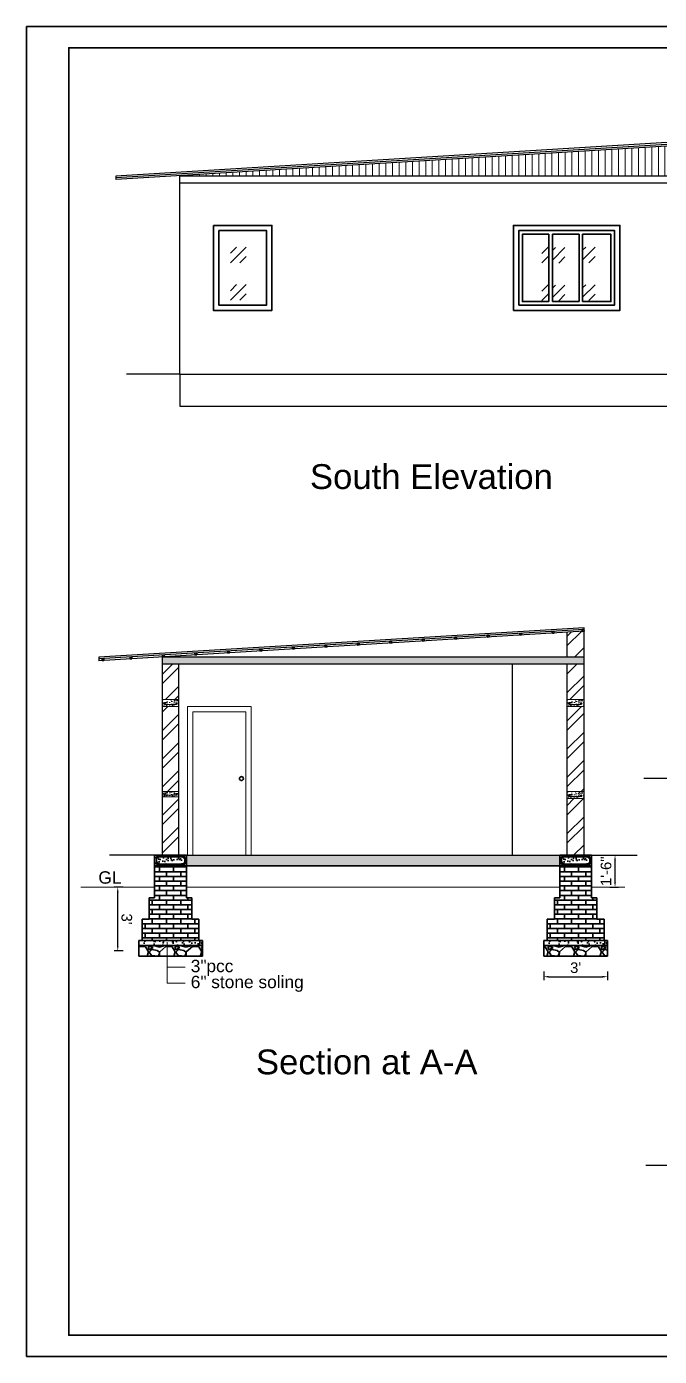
# Model space of a CAD drawing. Header units: inches. Extents: x 376358 to 406049, y -63575 to -53607.
# Drawn here: x 379451 to 379808, y -54358 to -53607 of the extents above; entities that cross this region are included whole.
import ezdxf

# ---------------------------------------------------------------- set-up
doc = ezdxf.new("R2010")
doc.units = ezdxf.units.IN
doc.header["$LTSCALE"] = 2
doc.header["$MEASUREMENT"] = 0
doc.header["$PDMODE"] = 34
doc.layers.get('0').update_dxf_attribs({"linetype": 'CONTINUOUS'})
doc.layers.get('DEFPOINTS').update_dxf_attribs({"color": 141, "linetype": 'CONTINUOUS'})
for name, color, linetype, lineweight in [('door', 20, 'CONTINUOUS', 35), ('steps', 253, 'CONTINUOUS', 20), ('WALL - A', 1, 'CONTINUOUS', 40)]:
    doc.layers.add(name, color=color, linetype=linetype, lineweight=lineweight)
doc.layers.add('Normal Wall', color=7, linetype='CONTINUOUS', lineweight=35, true_color=0xffaf89)
doc.styles.add('Lettring Text', font='arial.ttf')
doc.styles.get("Standard").update_dxf_attribs({"font": 'ARIALN.TTF'})
doc.dimstyles.new('Copy of Standard', dxfattribs={"dimtxt": 6, "dimasz": 2.875, "dimexe": 2, "dimexo": 4, "dimgap": 2, "dimtad": 1, "dimdec": 0, "dimrnd": 1, "dimzin": 0, "dimdsep": 46, "dimlunit": 4, "dimtxsty": 'Lettring Text', "dimcen": 0.1, "dimclrd": 7, "dimclre": 7, "dimclrt": 7, "dimazin": 0, "dimtfac": 0.645, "dimtdec": 0, "dimtmove": 1, "dimatfit": 0, "dimfxl": 3, "dimfxlon": 1, "dimtfillclr": 256, "dimtolj": 1, "dimtzin": 0, "dimlwd": -1, "dimlwe": -1, "dimarcsym": 2})
pattern_1 = [(45, (17228.868, -23087.784), (21.21320344, 0), [12.5, -17.5]), (45, (17234.171, -23087.784), (21.21320344, 0), [5, -25]), (45, (17228.868, -23082.48), (21.21320344, 0), [5, -25])]
pattern_2 = [(50, (14742.9493, -3079.3683), (5.73808146, -0.50201708), [0.6, -6.6]), (355, (14742.9493, -3079.3683), (-1.11001067, 6.01753707), [0.48, -5.28]), (100.4514445, (14743.4275, -3079.41), (4.62807077, 5.51551993), [0.50992154, -5.6091369]), (46.1842, (14742.949, -3077.768), (8.53793065, -1.32415425), [0.9, -9.9]), (96.6356355, (14743.661, -3077.879), (7.47729557, 7.7929488), [0.76488274, -8.41371008]), (351.184164, (14742.949, -3077.768), (7.47729556, 7.7929488), [0.72, -7.92]), (21, (14743.7493, -3078.1683), (4.775256417, -3.220951125), [0.6, -6.6]), (326, (14743.7493, -3078.1683), (1.94652266, 5.80120036), [0.48, -5.28]), (71.4514447, (14744.147, -3078.437), (6.72177901, 2.58024922), [0.50992152, -5.6091369]), (37.5, (14742.9493, -3079.3683), (0.097278843, 2.663150831), [0, -5.216, 0, -5.36, 0, -5.3]), (7.5, (14742.9493, -3079.3683), (2.1045563, 3.155293695), [0, -3.056, 0, -5.096, 0, -2.02]), (327.5, (14741.1653, -3079.3683), (4.27057949, -0.180438974), [0, -2, 0, -6.24, 0, -8.28]), (317.5, (14740.3653, -3079.3683), (4.665489355, 0.80083986), [0, -2.6, 0, -4.144, 0, -5.88])]
pattern_3 = [(45, (14742.949, -3079.368), (-7.9549513, 7.9549513), []), (45, (14748.253, -3079.368), (-7.9549513, 7.9549513), [])]
pattern_4 = [(228.0127875, (18486.2866, -23344.3201), (-120, -135), [2.01804, -199.7863207]), (184.96974073, (18484.93664, -23345.8201), (180, 15), [3.46302, -342.8388714]), (132.51044708, (18481.4866, -23346.1201), (150, -165), [2.44182, -241.74048894]), (267.273689, (18475.63664, -23349.8701), (15, 300), [3.15357, -312.2033706]), (292.83365418, (18475.48664, -23353.0201), (-75, 180), [3.092325, -306.1405969]), (357.273689, (18476.68664, -23355.8701), (-300, 15), [3.15357, -312.2033706]), (37.69424047, (18479.83664, -23356.0201), (-195, -150), [4.170435, -412.87272823]), (72.25532837, (18483.13664, -23353.4701), (105, 330), [3.93732, -389.79482245]), (121.42956562, (18484.33664, -23349.7201), (-120, 195), [3.16425, -313.26109665]), (175.2363583, (18482.6866, -23347.0201), (165, -15), [3.61248, -177.0114387]), (222.3974378, (18479.08664, -23346.7201), (-180, -165), [4.67172, -462.5006251]), (138.81407483, (18490.4866, -23350.0201), (-105, 90), [1.594515, -157.8576722]), (171.4692344, (18489.28664, -23348.9701), (195, -30), [3.033555, -300.32267124]), (225, (18486.287, -23348.52), (-2e-15, -15), [2.121315, -19.09188844]), (203.1985905, (18485.2366, -23346.7201), (75, 30), [1.14237, -113.0942266]), (291.8014095, (18484.1866, -23347.17), (-15, 45), [1.615545, -79.1619271]), (30.9637565, (18484.7866, -23348.67), (45, 30), [2.623935, -84.8403434]), (161.5650512, (18487.0366, -23347.32), (30, -15), [1.897365, -45.5367999]), (16.38954033, (18475.48664, -23347.1701), (150, 45), [2.658, -263.1426772]), (70.34617594, (18478.0366, -23346.4201), (-60, -165), [2.229915, -220.7611162]), (293.1985905, (18487.0366, -23344.3201), (-30, 75), [2.284725, -111.9518716]), (343.61045967, (18487.93664, -23346.4201), (-150, 45), [2.658, -263.1426772]), (339.4439548, (18475.4866, -23356.4701), (-75, 30), [2.5632, -125.5968562]), (294.77514057, (18477.8866, -23357.3701), (-75, 165), [2.14767, -212.61964595]), (66.8014095, (18487.1866, -23359.3201), (30, 75), [2.284725, -111.9518716]), (17.35402464, (18488.0866, -23357.2201), (-195, -60), [2.514465, -248.9313542]), (69.4439548, (18479.8366, -23359.3201), (-30, -75), [1.2816, -126.8784562]), (101.3099325, (18486.2866, -23359.32), (-15, 60), [0.76485, -75.7204427]), (165.9637565, (18486.1366, -23358.57), (45, -15), [3.092325, -58.7542594]), (186.00900596, (18483.13664, -23357.8201), (150, 15), [2.86575, -283.7088476]), (303.6900675, (18484.7866, -23350.02), (-15, 30), [2.16333, -51.91993913]), (353.15722659, (18485.98664, -23351.8201), (255, -30), [3.77691, -373.91343936]), (60.9453959, (18489.7366, -23352.2701), (-60, -105), [1.54434, -152.8901121]), (90, (18490.487, -23350.92), (-15, 15), [0.9, -14.1]), (120.25643716, (18482.8366, -23357.3701), (60, -105), [2.08386, -206.30279984]), (48.0127875, (18481.7866, -23355.5701), (120, 135), [4.03608, -197.7682807]), (0, (18484.487, -23352.57), (15, 15), [3.9, -11.1]), (325.30484647, (18488.3866, -23352.5701), (150, -105), [2.37171, -234.7991145]), (254.0546041, (18490.3366, -23353.9201), (-15, -60), [2.18403, -107.01761834]), (207.64597536, (18489.73664, -23356.0201), (-285, -150), [3.555975, -352.04211273]), (175.42607874, (18486.58664, -23357.6701), (-195, 15), [3.761985, -372.4361011])]
pattern_5 = [(50, (315203.654, 62437.0346), (5.73808146, -0.50201708), [0.6, -6.6]), (355, (315203.654, 62437.0346), (-1.11001067, 6.01753707), [0.48, -5.28]), (100.4514, (315204.132, 62436.993), (4.62807505, 5.51551634), [0.50992152, -5.6091369]), (46.1842, (315203.654, 62438.6346), (8.5379284, -1.3241521), [0.9, -9.9]), (96.6356, (315204.365, 62438.524), (7.47730164, 7.79294297), [0.7648823, -8.413704]), (351.1842, (315203.654, 62438.635), (7.47729556, 7.7929488), [0.72, -7.92]), (21, (315204.454, 62438.2346), (4.77525642, -3.22095113), [0.6, -6.6]), (326, (315204.454, 62438.2346), (1.94652266, 5.80120036), [0.48, -5.28]), (71.4514, (315204.852, 62437.966), (6.72178103, 2.58024397), [0.50992152, -5.6091369]), (37.5, (315203.6538, 62437.0346), (0.097278843, 2.66315083), [0, -5.216, 0, -5.36, 0, -5.3]), (7.5, (315203.6538, 62437.0346), (2.1045563, 3.155293695), [0, -3.056, 0, -5.096, 0, -2.02]), (327.5, (315201.8698, 62437.0346), (4.27057949, -0.180438974), [0, -2, 0, -6.24, 0, -8.28]), (317.5, (315201.0698, 62437.0346), (4.66548935, 0.80083986), [0, -2.6, 0, -4.144, 0, -5.88])]
pattern_6 = [(50, (315432.143, 62437.0346), (5.73808146, -0.50201708), [0.6, -6.6]), (355, (315432.143, 62437.0346), (-1.11001067, 6.01753707), [0.48, -5.28]), (100.4514, (315432.621, 62436.993), (4.62807505, 5.51551634), [0.50992152, -5.6091369]), (46.1842, (315432.143, 62438.6346), (8.5379284, -1.3241521), [0.9, -9.9]), (96.6356, (315432.8546, 62438.524), (7.47730164, 7.79294297), [0.7648823, -8.413704]), (351.1842, (315432.143, 62438.635), (7.47729556, 7.7929488), [0.72, -7.92]), (21, (315432.943, 62438.2346), (4.77525642, -3.22095113), [0.6, -6.6]), (326, (315432.943, 62438.2346), (1.94652266, 5.80120036), [0.48, -5.28]), (71.4514, (315433.341, 62437.966), (6.72178103, 2.58024397), [0.50992152, -5.6091369]), (37.5, (315432.143, 62437.0346), (0.097278843, 2.66315083), [0, -5.216, 0, -5.36, 0, -5.3]), (7.5, (315432.143, 62437.0346), (2.1045563, 3.155293695), [0, -3.056, 0, -5.096, 0, -2.02]), (327.5, (315430.359, 62437.0346), (4.27057949, -0.180438974), [0, -2, 0, -6.24, 0, -8.28]), (317.5, (315429.559, 62437.0346), (4.66548935, 0.80083986), [0, -2.6, 0, -4.144, 0, -5.88])]

# ---------------------------------------------------------------- blocks, each defined once
blk = doc.blocks.new('*D210')
at = {"color": 7, "transparency": 16777216}
for p, q in [((379505.08, -54093.19), (379500.08, -54093.19)), ((379502.08, -54126.31), (379502.08, -54096.07)), ((379505.09, -54129.19), (379500.09, -54129.19))]:
    blk.add_line(p, q, dxfattribs=at)
at = {"color": 7, "linetype": 'ByBlock', "transparency": 16777216}
for points in [[(379502.56, -54096.07), (379501.61, -54096.07), (379502.08, -54093.19)], [(379502.56, -54126.31), (379501.61, -54126.31), (379502.08, -54129.19)]]:
    blk.add_solid(points, dxfattribs=at)
at = {"layer": 'DEFPOINTS', "color": 0, "linetype": 'ByBlock', "transparency": 16777216}
for p in [(379502.08, -54093.19), (379513.9, -54093.19), (379513.9, -54129.19)]:
    blk.add_point(p, dxfattribs=at)
at = {"color": 7, "linetype": 'ByBlock', "lineweight": 5, "transparency": 16777216, "insert": (379507.15, -54111.19), "char_height": 6, "attachment_point": 5, "rotation": 270.00118, "style": 'Lettring Text'}
blk.add_mtext("\\A1;3'", dxfattribs=at)
blk = doc.blocks.new('*D212')
at = {"color": 7, "transparency": 16777216}
for p, q in [((379779.6, -54075.19), (379784.6, -54075.19)), ((379782.6, -54090.32), (379782.6, -54078.06)), ((379779.6, -54093.19), (379784.6, -54093.19))]:
    blk.add_line(p, q, dxfattribs=at)
at = {"color": 7, "linetype": 'ByBlock', "transparency": 16777216}
for points in [[(379782.12, -54078.06), (379783.08, -54078.06), (379782.6, -54075.19)], [(379782.12, -54090.32), (379783.08, -54090.32), (379782.6, -54093.19)]]:
    blk.add_solid(points, dxfattribs=at)
at = {"layer": 'DEFPOINTS', "color": 0, "linetype": 'ByBlock', "transparency": 16777216}
for p in [(379769.39, -54075.19), (379782.6, -54075.19), (379769.39, -54093.19)]:
    blk.add_point(p, dxfattribs=at)
at = {"color": 7, "linetype": 'ByBlock', "lineweight": 5, "transparency": 16777216, "insert": (379777.54, -54084.19), "char_height": 6, "attachment_point": 5, "rotation": 90, "style": 'Lettring Text'}
blk.add_mtext('\\A1;1\'-6"', dxfattribs=at)
blk = doc.blocks.new('*D211')
at = {"color": 7, "transparency": 16777216}
for p, q in [((379742.39, -54140.72), (379742.39, -54145.72)), ((379778.39, -54140.72), (379778.39, -54145.72)), ((379745.26, -54143.72), (379775.51, -54143.72))]:
    blk.add_line(p, q, dxfattribs=at)
at = {"color": 7, "linetype": 'ByBlock', "transparency": 16777216}
for points in [[(379745.26, -54143.24), (379745.26, -54144.2), (379742.39, -54143.72)], [(379775.51, -54143.24), (379775.51, -54144.2), (379778.39, -54143.72)]]:
    blk.add_solid(points, dxfattribs=at)
at = {"layer": 'DEFPOINTS', "color": 0, "linetype": 'ByBlock', "transparency": 16777216}
for p in [(379742.39, -54129.19), (379778.39, -54129.19), (379778.39, -54143.72)]:
    blk.add_point(p, dxfattribs=at)
at = {"color": 7, "linetype": 'ByBlock', "lineweight": 5, "transparency": 16777216, "insert": (379760.39, -54138.66), "char_height": 6, "attachment_point": 5, "style": 'Lettring Text'}
blk.add_mtext("\\A1;3'", dxfattribs=at)

msp = doc.modelspace()

# ---------------------------------------------------------------- hatches: boundary and pattern name
at = {"linetype": 'ByBlock', "lineweight": 5}
h = msp.add_hatch(dxfattribs=at)
h.set_pattern_fill('AR-CONC', scale=0.5, style=0)
h.set_pattern_definition([(50, (333288.4755, 14816.5636), (3.58630091, -0.31376067), [0.375, -4.125]), (355, (333288.4755, 14816.5636), (-0.69375667, 3.76096067), [0.3, -3.3]), (100.4514, (333288.7743, 14816.5375), (2.89254691, 3.44719771), [0.31870095, -3.50571056]), (46.1842, (333288.4755, 14817.5636), (5.33620524, -0.82759507), [0.5625, -6.1875]), (96.6356, (333288.92, 14817.4947), (4.67331353, 4.87058935), [0.47805144, -5.258565]), (351.1842, (333288.4755, 14817.5636), (4.67330973, 4.870593), [0.45, -4.95]), (21, (333288.9755, 14817.3136), (2.98453526, -2.01309445), [0.375, -4.125]), (326, (333288.9755, 14817.3136), (1.21657666, 3.62575023), [0.3, -3.3]), (71.4514, (333289.224, 14817.146), (4.20111314, 1.61265248), [0.31870095, -3.50571056]), (37.5, (333288.4755, 14816.5636), (0.060799277, 1.66446927), [0, -3.26, 0, -3.35, 0, -3.3125]), (7.5, (333288.4755, 14816.5636), (1.315347687, 1.97205856), [0, -1.91, 0, -3.185, 0, -1.2625]), (327.5, (333287.3605, 14816.5636), (2.66911218, -0.112774359), [0, -1.25, 0, -3.9, 0, -5.175]), (317.5, (333286.8605, 14816.5636), (2.91593085, 0.50052491), [0, -1.625, 0, -2.59, 0, -3.675])])
h.paths.add_polyline_path([(379536.4, -53987.19), (379527.4, -53987.19), (379527.4, -53991.19), (379536.4, -53991.19)])
edge = h.paths.add_edge_path(flags=16)
edge.add_arc((379535.32, -53989.83), 0.496, 180, 268.05799, ccw=False)
edge.add_arc((379535.32, -53989.83), 0.496, 0, 180, ccw=False)
edge.add_arc((379535.32, -53989.83), 0.496, -91.94201, 0, ccw=False)
edge.add_line((379535.3, -53990.32), (379528.5, -53990.32))
edge.add_arc((379528.48, -53989.83), 0.496, 180, 271.94201, ccw=False)
edge.add_arc((379528.48, -53989.83), 0.496, 0, 180, ccw=False)
edge.add_arc((379528.48, -53989.83), 0.496, -88.05799, 0, ccw=False)
edge.add_line((379528.5, -53990.32), (379535.3, -53990.32))
h = msp.add_hatch(color=7, dxfattribs=at)
h.paths.add_polyline_path([(379535.81, -53989.56, 0.414214), (379535.32, -53989.06), (379535.15, -53989.09, 0.315664), (379534.82, -53989.56, 1)])
h.paths.add_polyline_path([(379528.65, -53989.09), (379528.48, -53989.06, 0.414214), (379527.99, -53989.56, 0.404321), (379528.47, -53990.05), (379528.5, -53990.05, 0.404321), (379528.98, -53989.56, 0.315664)])
h = msp.add_hatch(dxfattribs=at)
h.set_pattern_fill('AR-CONC', scale=0.5, style=0)
h.set_pattern_definition([(50, (333516.7053, 14816.5636), (3.58630091, -0.31376067), [0.375, -4.125]), (355, (333516.7053, 14816.5636), (-0.69375667, 3.76096067), [0.3, -3.3]), (100.4514, (333517.004, 14816.5375), (2.89254691, 3.44719771), [0.31870095, -3.50571056]), (46.1842, (333516.7053, 14817.5636), (5.33620524, -0.82759507), [0.5625, -6.1875]), (96.6356, (333517.15, 14817.4947), (4.67331353, 4.87058935), [0.47805144, -5.258565]), (351.1842, (333516.7053, 14817.5636), (4.67330973, 4.870593), [0.45, -4.95]), (21, (333517.2053, 14817.3136), (2.98453526, -2.01309445), [0.375, -4.125]), (326, (333517.2053, 14817.3136), (1.21657666, 3.62575023), [0.3, -3.3]), (71.4514, (333517.454, 14817.146), (4.20111314, 1.61265248), [0.31870095, -3.50571056]), (37.5, (333516.7053, 14816.5636), (0.060799277, 1.66446927), [0, -3.26, 0, -3.35, 0, -3.3125]), (7.5, (333516.7053, 14816.5636), (1.315347687, 1.97205856), [0, -1.91, 0, -3.185, 0, -1.2625]), (327.5, (333515.5903, 14816.5636), (2.66911218, -0.112774359), [0, -1.25, 0, -3.9, 0, -5.175]), (317.5, (333515.0903, 14816.5636), (2.91593085, 0.50052491), [0, -1.625, 0, -2.59, 0, -3.675])])
h.paths.add_polyline_path([(379765.15, -53987.19), (379755.63, -53987.19), (379755.63, -53991.19), (379765.15, -53991.19)])
edge = h.paths.add_edge_path(flags=16)
edge.add_arc((379756.71, -53989.55), 0.497, -29.00994, 209.00994, ccw=False)
edge.add_arc((379756.71, -53989.56), 0.496, 271.94201, 331.29278, ccw=False)
edge.add_line((379756.73, -53990.05), (379763.53, -53990.05))
edge.add_arc((379763.55, -53989.56), 0.496, 208.70722, 268.05799, ccw=False)
edge.add_arc((379763.55, -53989.55), 0.497, -23.80262, 209.02734, ccw=False)
edge.add_arc((379763.52, -53989.51), 0.545, 271.52451, 333.05098, ccw=False)
edge.add_line((379763.53, -53990.05), (379756.73, -53990.05))
edge.add_arc((379756.71, -53989.56), 0.496, 208.70722, 271.94201, ccw=False)
h = msp.add_hatch(color=7, dxfattribs=at)
h.paths.add_polyline_path([(379764.04, -53989.56, 0.414214), (379763.55, -53989.06), (379763.38, -53989.09, 0.315664), (379763.05, -53989.56, 1)])
h.paths.add_polyline_path([(379756.88, -53989.09), (379756.71, -53989.06, 0.414214), (379756.22, -53989.56, 0.404321), (379756.7, -53990.05), (379756.73, -53990.05, 0.404321), (379757.21, -53989.56, 0.315664)])
h = msp.add_hatch(dxfattribs=at)
h.set_pattern_fill('AR-CONC', scale=0.5, style=0)
h.set_pattern_definition([(50, (333288.4755, 14765.5636), (3.58630091, -0.31376067), [0.375, -4.125]), (355, (333288.4755, 14765.5636), (-0.69375667, 3.76096067), [0.3, -3.3]), (100.4514, (333288.7743, 14765.5375), (2.89254691, 3.44719771), [0.31870095, -3.50571056]), (46.1842, (333288.4755, 14766.5636), (5.33620524, -0.82759507), [0.5625, -6.1875]), (96.6356, (333288.92, 14766.4947), (4.67331353, 4.87058935), [0.47805144, -5.258565]), (351.1842, (333288.4755, 14766.5636), (4.67330973, 4.870593), [0.45, -4.95]), (21, (333288.9755, 14766.3136), (2.98453526, -2.01309445), [0.375, -4.125]), (326, (333288.9755, 14766.3136), (1.21657666, 3.62575023), [0.3, -3.3]), (71.4514, (333289.224, 14766.146), (4.20111314, 1.61265248), [0.31870095, -3.50571056]), (37.5, (333288.4755, 14765.5636), (0.060799277, 1.66446927), [0, -3.26, 0, -3.35, 0, -3.3125]), (7.5, (333288.4755, 14765.5636), (1.315347687, 1.97205856), [0, -1.91, 0, -3.185, 0, -1.2625]), (327.5, (333287.3605, 14765.5636), (2.66911218, -0.112774359), [0, -1.25, 0, -3.9, 0, -5.175]), (317.5, (333286.8605, 14765.5636), (2.91593085, 0.50052491), [0, -1.625, 0, -2.59, 0, -3.675])])
h.paths.add_polyline_path([(379536.4, -54039.19), (379527.4, -54039.19), (379527.4, -54042.19), (379536.4, -54042.19)])
h.paths.add_polyline_path([(379535.3, -54041.32, -0.404321), (379534.82, -54040.83, -1), (379535.81, -54040.83, -0.424176), (379535.3, -54041.32), (379528.5, -54041.32, -0.424176), (379527.99, -54040.83, -1), (379528.98, -54040.83, -0.404321), (379528.5, -54041.32)], flags=16)
h = msp.add_hatch(color=7, dxfattribs=at)
h.paths.add_polyline_path([(379535.81, -54040.83, 0.414214), (379535.32, -54040.33), (379535.15, -54040.36, 0.315664), (379534.82, -54040.83, 1)])
h.paths.add_polyline_path([(379528.65, -54040.36), (379528.48, -54040.33, 0.414214), (379527.99, -54040.83, 0.404321), (379528.47, -54041.32), (379528.5, -54041.32, 0.404321), (379528.98, -54040.83, 0.315664)])
h = msp.add_hatch(dxfattribs=at)
h.set_pattern_fill('AR-CONC', scale=0.5, style=0)
h.set_pattern_definition([(50, (333516.7053, 14764.5636), (3.58630091, -0.31376067), [0.375, -4.125]), (355, (333516.7053, 14764.5636), (-0.69375667, 3.76096067), [0.3, -3.3]), (100.4514, (333517.004, 14764.5375), (2.89254691, 3.44719771), [0.31870095, -3.50571056]), (46.1842, (333516.7053, 14765.5636), (5.33620524, -0.82759507), [0.5625, -6.1875]), (96.6356, (333517.15, 14765.4947), (4.67331353, 4.87058935), [0.47805144, -5.258565]), (351.1842, (333516.7053, 14765.5636), (4.67330973, 4.870593), [0.45, -4.95]), (21, (333517.2053, 14765.3136), (2.98453526, -2.01309445), [0.375, -4.125]), (326, (333517.2053, 14765.3136), (1.21657666, 3.62575023), [0.3, -3.3]), (71.4514, (333517.454, 14765.146), (4.20111314, 1.61265248), [0.31870095, -3.50571056]), (37.5, (333516.7053, 14764.5636), (0.060799277, 1.66446927), [0, -3.26, 0, -3.35, 0, -3.3125]), (7.5, (333516.7053, 14764.5636), (1.315347687, 1.97205856), [0, -1.91, 0, -3.185, 0, -1.2625]), (327.5, (333515.5903, 14764.5636), (2.66911218, -0.112774359), [0, -1.25, 0, -3.9, 0, -5.175]), (317.5, (333515.0903, 14764.5636), (2.91593085, 0.50052491), [0, -1.625, 0, -2.59, 0, -3.675])])
h.paths.add_polyline_path([(379765.15, -54039.19), (379755.63, -54039.19), (379755.63, -54043.19), (379765.15, -54043.19)])
edge = h.paths.add_edge_path(flags=16)
edge.add_arc((379756.71, -54041.55), 0.497, -29.00994, 209.00994, ccw=False)
edge.add_arc((379756.71, -54041.56), 0.496, 271.94201, 331.29278, ccw=False)
edge.add_line((379756.73, -54042.05), (379763.53, -54042.05))
edge.add_arc((379763.55, -54041.56), 0.496, 208.70722, 268.05799, ccw=False)
edge.add_arc((379763.55, -54041.55), 0.497, -23.80262, 209.02734, ccw=False)
edge.add_arc((379763.52, -54041.51), 0.545, 271.52451, 333.05098, ccw=False)
edge.add_line((379763.53, -54042.05), (379756.73, -54042.05))
edge.add_arc((379756.71, -54041.56), 0.496, 208.70722, 271.94201, ccw=False)
h = msp.add_hatch(color=7, dxfattribs=at)
h.paths.add_polyline_path([(379764.04, -54041.56, 0.414214), (379763.55, -54041.06), (379763.38, -54041.09, 0.315664), (379763.05, -54041.56, 1)])
h.paths.add_polyline_path([(379756.88, -54041.09), (379756.71, -54041.06, 0.414214), (379756.22, -54041.56, 0.404321), (379756.7, -54042.05), (379756.73, -54042.05, 0.404321), (379757.21, -54041.56, 0.315664)])
at = {"layer": 'door', "ltscale": 0.5}
h = msp.add_hatch(dxfattribs=at)
h.set_pattern_fill('GOST_GLASS', color=256, scale=2.5)
h.set_pattern_definition([(45, (17710.781, -2807.832), (21.21320344, 0), [12.5, -17.5]), (45, (17716.084, -2807.832), (21.21320344, 0), [5, -25]), (45, (17710.781, -2802.529), (21.21320344, 0), [5, -25])])
h.paths.add_polyline_path([(379559.09, -53722.65), (379559.09, -53764.65), (379586.09, -53764.65), (379586.09, -53722.65)])
h = msp.add_hatch(dxfattribs=at)
h.set_pattern_fill('GOST_GLASS', color=256, scale=2.5)
h.set_pattern_definition(pattern_1)
h.paths.add_polyline_path([(379745.33, -53724.65), (379730.33, -53724.65), (379730.33, -53762.65), (379745.33, -53762.65)])
h = msp.add_hatch(dxfattribs=at)
h.set_pattern_fill('GOST_GLASS', color=256, scale=2.5)
h.set_pattern_definition([(45, (17211.868, -23087.969), (21.21320344, 0), [12.5, -17.5]), (45, (17217.171, -23087.969), (21.21320344, 0), [5, -25]), (45, (17211.868, -23082.665), (21.21320344, 0), [5, -25])])
h.paths.add_polyline_path([(379762.33, -53724.84), (379747.33, -53724.84), (379747.33, -53762.84), (379762.33, -53762.84)])
h = msp.add_hatch(dxfattribs=at)
h.set_pattern_fill('GOST_GLASS', color=256, scale=2.5)
h.set_pattern_definition(pattern_1)
h.paths.add_polyline_path([(379780.33, -53724.65), (379764.33, -53724.65), (379764.33, -53762.65), (379780.33, -53762.65)])
h = msp.add_hatch(dxfattribs=at)
h.set_pattern_fill('AR-CONC', color=256, scale=0.8, style=0)
h.set_pattern_definition(pattern_2)
h.paths.add_polyline_path([(379527.4, -53963.19), (379527.4, -53967.19), (379765.15, -53967.19), (379765.15, -53963.19)])
h = msp.add_hatch(dxfattribs=at)
h.set_pattern_fill('AR-CONC', color=256, scale=0.8, style=0)
h.set_pattern_definition(pattern_5)
h.paths.add_polyline_path([(379540.9, -54075.19), (379522.9, -54075.19), (379522.9, -54081.19), (379540.9, -54081.19), (379540.9, -54076.14)])
h.paths.add_polyline_path([(379539.9, -54076.14), (379539.9, -54080.19), (379523.9, -54080.19), (379523.9, -54076.14), (379524.2, -54076.14, -0.049683), (379524.27, -54076.14)], flags=16)
h.paths.add_polyline_path([(379539.89, -54076.47, -1), (379539.22, -54076.47, -1)], flags=0)
h.paths.add_polyline_path([(379539.9, -54079.85, -1), (379539.23, -54079.85, -1)], flags=16)
h.paths.add_polyline_path([(379524.57, -54079.85, -1), (379523.9, -54079.85, -1)], flags=16)
h = msp.add_hatch(dxfattribs=at)
h.set_pattern_fill('AR-CONC', color=256, scale=0.8, style=0)
h.set_pattern_definition(pattern_6)
h.paths.add_polyline_path([(379769.39, -54075.19), (379751.39, -54075.19), (379751.39, -54081.19), (379769.39, -54081.19), (379769.39, -54076.14)])
h.paths.add_polyline_path([(379768.39, -54076.14), (379768.39, -54080.19), (379752.39, -54080.19), (379752.39, -54076.14), (379752.69, -54076.14, -0.049683), (379752.76, -54076.14)], flags=16)
h.paths.add_polyline_path([(379768.38, -54076.47, -1), (379767.71, -54076.47, -1)], flags=0)
h.paths.add_polyline_path([(379768.39, -54079.85, -1), (379767.72, -54079.85, -1)], flags=16)
h.paths.add_polyline_path([(379753.06, -54079.85, -1), (379752.39, -54079.85, -1)], flags=16)
at = {"layer": 'door', "ltscale": 0.5, "transparency": 33554648}
h = msp.add_hatch(dxfattribs=at)
h.set_pattern_fill('AR-BRSTD', color=256)
h.set_pattern_definition([(0, (224129.5798, -27187.7597), (0, 2.667), []), (90, (224129.5798, -27187.7597), (-4, 2.667), [2.667, -2.667])])
h.paths.add_polyline_path([(379540.9, -54081.19), (379522.9, -54081.19), (379522.9, -54099.19), (379540.9, -54099.19)])
h.paths.add_polyline_path([(379543.9, -54099.19), (379519.9, -54099.19), (379519.9, -54111.19), (379540.9, -54111.19), (379543.9, -54111.19)])
h.paths.add_polyline_path([(379547.9, -54111.19), (379540.9, -54111.19), (379519.9, -54111.19), (379515.9, -54111.19), (379515.9, -54123.19), (379547.9, -54123.19)])
at = {"layer": 'door', "ltscale": 0.5}
h = msp.add_hatch(dxfattribs=at)
h.set_pattern_fill('AR-CONC', color=256, scale=0.8, style=0)
h.set_pattern_definition(pattern_5)
h.paths.add_polyline_path([(379539.9, -54076.14), (379523.9, -54076.14), (379523.9, -54080.19), (379539.9, -54080.19)])
h = msp.add_hatch(color=256, dxfattribs=at)
h.paths.add_polyline_path([(379524.57, -54076.47, 0.385424), (379524.27, -54076.14), (379524.2, -54076.14, 0.385424), (379523.9, -54076.47, 1)])
h.paths.add_polyline_path([(379523.9, -54079.85, 1), (379524.57, -54079.85, 1)])
h.paths.add_polyline_path([(379539.22, -54076.47, 1), (379539.89, -54076.47, 1)])
h.paths.add_polyline_path([(379539.23, -54079.85, 1), (379539.9, -54079.85, 1)])
at = {"layer": 'door', "ltscale": 0.5, "transparency": 33554648}
h = msp.add_hatch(dxfattribs=at)
h.set_pattern_fill('AR-BRSTD', color=256)
h.set_pattern_definition([(0, (224358.069, -27187.7597), (0, 2.667), []), (90, (224358.069, -27187.7597), (-4, 2.667), [2.667, -2.667])])
h.paths.add_polyline_path([(379769.39, -54081.19), (379751.39, -54081.19), (379751.39, -54099.19), (379769.39, -54099.19)])
h.paths.add_polyline_path([(379772.39, -54099.19), (379748.39, -54099.19), (379748.39, -54111.19), (379769.39, -54111.19), (379772.39, -54111.19)])
h.paths.add_polyline_path([(379776.39, -54111.19), (379769.39, -54111.19), (379748.39, -54111.19), (379744.39, -54111.19), (379744.39, -54123.19), (379776.39, -54123.19)])
at = {"layer": 'door', "ltscale": 0.5}
h = msp.add_hatch(dxfattribs=at)
h.set_pattern_fill('AR-CONC', color=256, scale=0.8, style=0)
h.set_pattern_definition(pattern_6)
h.paths.add_polyline_path([(379768.39, -54076.14), (379752.39, -54076.14), (379752.39, -54080.19), (379768.39, -54080.19)])
h = msp.add_hatch(color=256, dxfattribs=at)
h.paths.add_polyline_path([(379753.06, -54076.47, 0.385424), (379752.76, -54076.14), (379752.69, -54076.14, 0.385424), (379752.39, -54076.47, 1)])
h.paths.add_polyline_path([(379752.39, -54079.85, 1), (379753.06, -54079.85, 1)])
h.paths.add_polyline_path([(379767.71, -54076.47, 1), (379768.38, -54076.47, 1)])
h.paths.add_polyline_path([(379767.72, -54079.85, 1), (379768.39, -54079.85, 1)])
h = msp.add_hatch(dxfattribs=at)
h.set_pattern_fill('AR-CONC', color=256, style=0)
h.set_pattern_definition([(50, (374764.161, 14319.693), (7.17260183, -0.62752135), [0.75, -8.25]), (355, (374764.161, 14319.693), (-1.3875133, 7.5219213), [0.6, -6.6]), (100.4514, (374764.759, 14319.641), (5.7850938, 6.8943954), [0.6374019, -7.0114211]), (46.1842, (374764.161, 14321.693), (10.6724105, -1.6551901), [1.125, -12.375]), (96.6356, (374765.051, 14321.555), (9.346627, 9.7411787), [0.9561029, -10.51713]), (351.1842, (374764.161, 14321.693), (9.3466195, 9.741186), [0.9, -9.9]), (21, (374765.161, 14321.193), (5.9690705, -4.0261889), [0.75, -8.25]), (326, (374765.161, 14321.193), (2.4331533, 7.25150045), [0.6, -6.6]), (71.4514, (374765.659, 14320.858), (8.4022263, 3.225305), [0.6374019, -7.0114211]), (37.5, (374764.1612, 14319.6933), (0.12159855, 3.32893854), [0, -6.52, 0, -6.7, 0, -6.625]), (7.5, (374764.1612, 14319.6933), (2.63069537, 3.94411712), [0, -3.82, 0, -6.37, 0, -2.525]), (327.5, (374761.9312, 14319.6933), (5.33822436, -0.22554872), [0, -2.5, 0, -7.8, 0, -10.35]), (317.5, (374760.9312, 14319.6933), (5.8318617, 1.00104982), [0, -3.25, 0, -5.18, 0, -7.35])])
h.paths.add_polyline_path([(379549.9, -54123.19), (379513.9, -54123.19), (379513.9, -54126.19), (379549.9, -54126.19)])
at = {"layer": 'door', "ltscale": 0.5, "transparency": 33554648}
h = msp.add_hatch(dxfattribs=at)
h.set_pattern_fill('GRAVEL', color=256, scale=15)
h.set_pattern_definition(pattern_4)
h.paths.add_polyline_path([(379530.05, -54126.19), (379513.9, -54126.19), (379513.9, -54132.19), (379530.05, -54132.19)])
h = msp.add_hatch(dxfattribs=at)
h.set_pattern_fill('GRAVEL', color=256, scale=15)
h.set_pattern_definition(pattern_4)
h.paths.add_polyline_path([(379549.9, -54132.19), (379549.9, -54126.19), (379530.05, -54126.19), (379530.05, -54132.19)])
at = {"layer": 'door', "ltscale": 0.5}
h = msp.add_hatch(dxfattribs=at)
h.set_pattern_fill('AR-CONC', color=256, style=0)
h.set_pattern_definition([(50, (374992.6505, 14319.693), (7.17260183, -0.62752135), [0.75, -8.25]), (355, (374992.6505, 14319.693), (-1.3875133, 7.5219213), [0.6, -6.6]), (100.4514, (374993.248, 14319.641), (5.7850938, 6.8943954), [0.6374019, -7.0114211]), (46.1842, (374992.6505, 14321.693), (10.6724105, -1.6551901), [1.125, -12.375]), (96.6356, (374993.54, 14321.555), (9.346627, 9.7411787), [0.9561029, -10.51713]), (351.1842, (374992.65, 14321.693), (9.3466195, 9.741186), [0.9, -9.9]), (21, (374993.6505, 14321.193), (5.9690705, -4.0261889), [0.75, -8.25]), (326, (374993.6505, 14321.193), (2.4331533, 7.25150045), [0.6, -6.6]), (71.4514, (374994.148, 14320.858), (8.4022263, 3.225305), [0.6374019, -7.0114211]), (37.5, (374992.6505, 14319.6933), (0.12159855, 3.32893854), [0, -6.52, 0, -6.7, 0, -6.625]), (7.5, (374992.6505, 14319.6933), (2.63069537, 3.94411712), [0, -3.82, 0, -6.37, 0, -2.525]), (327.5, (374990.4205, 14319.6933), (5.33822436, -0.22554872), [0, -2.5, 0, -7.8, 0, -10.35]), (317.5, (374989.4205, 14319.6933), (5.8318617, 1.00104982), [0, -3.25, 0, -5.18, 0, -7.35])])
h.paths.add_polyline_path([(379778.39, -54123.19), (379742.39, -54123.19), (379742.39, -54126.19), (379778.39, -54126.19)])
at = {"layer": 'door', "ltscale": 0.5, "transparency": 33554648}
h = msp.add_hatch(dxfattribs=at)
h.set_pattern_fill('GRAVEL', color=256, scale=15)
h.set_pattern_definition([(228.0127875, (18561.7759, -23344.3201), (-120, -135), [2.01804, -199.7863207]), (184.96974073, (18560.4259, -23345.8201), (180, 15), [3.46302, -342.8388714]), (132.51044708, (18556.9759, -23346.1201), (150, -165), [2.44182, -241.74048894]), (267.273689, (18551.1259, -23349.8701), (15, 300), [3.15357, -312.2033706]), (292.83365418, (18550.9759, -23353.0201), (-75, 180), [3.092325, -306.1405969]), (357.273689, (18552.1759, -23355.8701), (-300, 15), [3.15357, -312.2033706]), (37.69424047, (18555.3259, -23356.0201), (-195, -150), [4.170435, -412.87272823]), (72.25532837, (18558.6259, -23353.4701), (105, 330), [3.93732, -389.79482245]), (121.42956562, (18559.8259, -23349.7201), (-120, 195), [3.16425, -313.26109665]), (175.2363583, (18558.1759, -23347.0201), (165, -15), [3.61248, -177.0114387]), (222.3974378, (18554.5759, -23346.7201), (-180, -165), [4.67172, -462.5006251]), (138.81407483, (18565.9759, -23350.0201), (-105, 90), [1.594515, -157.8576722]), (171.4692344, (18564.7759, -23348.9701), (195, -30), [3.033555, -300.32267124]), (225, (18561.776, -23348.52), (-2e-15, -15), [2.121315, -19.09188844]), (203.1985905, (18560.726, -23346.7201), (75, 30), [1.14237, -113.0942266]), (291.8014095, (18559.676, -23347.17), (-15, 45), [1.615545, -79.1619271]), (30.9637565, (18560.276, -23348.67), (45, 30), [2.623935, -84.8403434]), (161.5650512, (18562.526, -23347.32), (30, -15), [1.897365, -45.5367999]), (16.38954033, (18550.9759, -23347.1701), (150, 45), [2.658, -263.1426772]), (70.34617594, (18553.5259, -23346.4201), (-60, -165), [2.229915, -220.7611162]), (293.1985905, (18562.526, -23344.3201), (-30, 75), [2.284725, -111.9518716]), (343.61045967, (18563.4259, -23346.4201), (-150, 45), [2.658, -263.1426772]), (339.4439548, (18550.976, -23356.4701), (-75, 30), [2.5632, -125.5968562]), (294.77514057, (18553.3759, -23357.3701), (-75, 165), [2.14767, -212.61964595]), (66.8014095, (18562.676, -23359.3201), (30, 75), [2.284725, -111.9518716]), (17.35402464, (18563.5759, -23357.2201), (-195, -60), [2.514465, -248.9313542]), (69.4439548, (18555.326, -23359.3201), (-30, -75), [1.2816, -126.8784562]), (101.3099325, (18561.776, -23359.32), (-15, 60), [0.76485, -75.7204427]), (165.9637565, (18561.626, -23358.57), (45, -15), [3.092325, -58.7542594]), (186.00900596, (18558.6259, -23357.8201), (150, 15), [2.86575, -283.7088476]), (303.6900675, (18560.276, -23350.02), (-15, 30), [2.16333, -51.91993913]), (353.15722659, (18561.4759, -23351.8201), (255, -30), [3.77691, -373.91343936]), (60.9453959, (18565.2259, -23352.2701), (-60, -105), [1.54434, -152.8901121]), (90, (18565.976, -23350.92), (-15, 15), [0.9, -14.1]), (120.25643716, (18558.3259, -23357.3701), (60, -105), [2.08386, -206.30279984]), (48.0127875, (18557.2759, -23355.5701), (120, 135), [4.03608, -197.7682807]), (0, (18559.976, -23352.57), (15, 15), [3.9, -11.1]), (325.30484647, (18563.8759, -23352.5701), (150, -105), [2.37171, -234.7991145]), (254.0546041, (18565.826, -23353.9201), (-15, -60), [2.18403, -107.01761834]), (207.64597536, (18565.2259, -23356.0201), (-285, -150), [3.555975, -352.04211273]), (175.42607874, (18562.0759, -23357.6701), (-195, 15), [3.761985, -372.4361011])])
h.paths.add_polyline_path([(379778.39, -54126.19), (379742.39, -54126.19), (379742.39, -54132.19), (379778.39, -54132.19)])
at = {"layer": 'steps', "ltscale": 0.3}
h = msp.add_hatch(dxfattribs=at)
h.set_pattern_fill('ANSI31', scale=30, angle=45)
h.set_pattern_definition([(90, (17710.781, -2807.832), (-3.75, 0), [])])
h.paths.add_polyline_path([(379832.89, -53691.65), (379832.89, -53673.65), (379537.09, -53691.65)])
h = msp.add_hatch(dxfattribs=at)
h.set_pattern_fill('AR-CONC', scale=0.8, style=0)
h.set_pattern_definition(pattern_2)
h.paths.add_polyline_path([(379751.39, -54081.19), (379751.39, -54075.19), (379540.9, -54075.19), (379540.9, -54081.19)])
at = {"layer": 'WALL - A', "lineweight": 25}
h = msp.add_hatch(dxfattribs=at)
h.set_pattern_fill('ANSI32', color=256, scale=30, style=0)
h.set_pattern_definition(pattern_3)
h.paths.add_polyline_path([(379755.63, -53949.3), (379755.63, -53963.19), (379765.15, -53963.19), (379765.15, -53948.72), (379764.15, -53948.79), (379764.15, -53948.78)])
h = msp.add_hatch(dxfattribs=at)
h.set_pattern_fill('ANSI32', color=256, scale=30, style=0)
h.set_pattern_definition(pattern_3)
h.paths.add_polyline_path([(379527.4, -53987.19), (379536.4, -53987.19), (379536.4, -53967.19), (379527.4, -53967.19)])
h = msp.add_hatch(dxfattribs=at)
h.set_pattern_fill('ANSI32', color=256, scale=30, style=0)
h.set_pattern_definition(pattern_3)
h.paths.add_polyline_path([(379765.15, -53967.19), (379755.63, -53967.19), (379755.63, -53987.19), (379765.15, -53987.19)])
h = msp.add_hatch(dxfattribs=at)
h.set_pattern_fill('ANSI32', color=256, scale=30, style=0)
h.set_pattern_definition(pattern_3)
h.paths.add_polyline_path([(379536.4, -53991.19), (379527.4, -53991.19), (379527.4, -54039.19), (379536.4, -54039.19)])
h = msp.add_hatch(dxfattribs=at)
h.set_pattern_fill('ANSI32', color=256, scale=30, style=0)
h.set_pattern_definition(pattern_3)
h.paths.add_polyline_path([(379765.15, -53991.19), (379755.63, -53991.19), (379755.63, -54039.19), (379765.15, -54039.19)])
h = msp.add_hatch(dxfattribs=at)
h.set_pattern_fill('ANSI32', color=256, scale=30, style=0)
h.set_pattern_definition(pattern_3)
h.paths.add_polyline_path([(379527.4, -54075.19), (379536.4, -54075.19), (379536.4, -54042.19), (379527.4, -54042.19)])
h = msp.add_hatch(dxfattribs=at)
h.set_pattern_fill('ANSI32', color=256, scale=30, style=0)
h.set_pattern_definition(pattern_3)
h.paths.add_polyline_path([(379765.15, -54043.19), (379755.63, -54043.19), (379755.63, -54075.19), (379765.15, -54075.19)])

# ---------------------------------------------------------------- linework, layer by layer
at = {"ltscale": 0.5}
for p, q in [((379839.09, -53671.27), (379501.09, -53691.84)), ((379839.09, -53672.27), (379501.09, -53692.84)), ((379839.09, -53673.27), (379501.09, -53693.84)), ((379501.09, -53691.84), (379501.09, -53693.84)), ((379537.09, -53691.65), (379832.89, -53691.65)), ((379537.09, -53803.65), (379537.09, -53691.65)), ((379537.09, -53695.65), (379832.89, -53695.65)), ((379537.09, -53803.65), (379507.09, -53803.65)), ((379537.09, -53803.65), (379832.89, -53803.65)), ((379537.09, -53803.65), (379537.09, -53821.65)), ((379537.09, -53821.65), (379832.89, -53821.65)), ((379765.15, -53946.72), (379491.4, -53963.37)), ((379765.15, -53947.72), (379491.4, -53964.38)), ((379765.15, -53948.72), (379765.15, -53946.72)), ((379765.15, -53948.72), (379491.4, -53965.38)), ((379755.63, -53963.19), (379755.63, -53949.3)), ((379765.15, -54075.19), (379765.15, -53948.72)), ((379491.4, -53963.37), (379491.4, -53965.38)), ((379527.4, -53963.19), (379765.15, -53963.19)), ((379527.4, -54075.19), (379527.4, -53963.19)), ((379527.4, -53967.19), (379765.15, -53967.19)), ((379536.4, -53967.19), (379536.4, -54075.19)), ((379724.83, -54075.19), (379724.83, -53967.19)), ((379755.63, -54075.19), (379755.63, -53967.19)), ((379828.91, -54031.92), (379798.91, -54031.92)), ((379527.4, -54075.19), (379497.4, -54075.19)), ((379527.4, -54075.19), (379765.15, -54075.19)), ((379765.15, -54075.19), (379795.15, -54075.19)), ((379829.91, -54250.24), (379799.91, -54250.24))]:
    msp.add_line(p, q, dxfattribs=at)
at = {"color": 7, "linetype": 'ByBlock', "lineweight": 5}
for p, q in [((379527.4, -53987.19), (379536.4, -53987.19)), ((379527.4, -53991.19), (379536.4, -53991.19)), ((379527.4, -53991.19), (379536.4, -53991.19)), ((379528.47, -53990.05), (379535.32, -53990.05)), ((379528.48, -53989.06), (379530.23, -53989.37)), ((379535.32, -53989.06), (379533.57, -53989.37)), ((379755.63, -53987.19), (379765.15, -53987.19)), ((379755.63, -53991.19), (379764.63, -53991.19)), ((379755.63, -53991.19), (379765.15, -53991.19)), ((379756.7, -53990.05), (379763.55, -53990.05)), ((379756.71, -53989.06), (379758.46, -53989.37)), ((379763.55, -53989.06), (379761.8, -53989.37)), ((379527.4, -54039.19), (379536.4, -54039.19)), ((379527.4, -54042.19), (379536.4, -54042.19)), ((379527.4, -54042.19), (379536.4, -54042.19)), ((379528.47, -54041.32), (379535.32, -54041.32)), ((379528.48, -54040.33), (379530.23, -54040.64)), ((379535.32, -54040.33), (379533.57, -54040.64)), ((379755.63, -54039.19), (379765.15, -54039.19)), ((379755.63, -54043.19), (379764.63, -54043.19)), ((379755.63, -54043.19), (379765.15, -54043.19)), ((379756.7, -54042.05), (379763.55, -54042.05)), ((379756.71, -54041.06), (379758.46, -54041.37)), ((379763.55, -54041.06), (379761.8, -54041.37)), ((379769.39, -54093.19), (379788.17, -54093.19)), ((379530.05, -54147.35), (379530.05, -54124.29)), ((379530.05, -54138.26), (379540.05, -54138.26)), ((379530.05, -54147.35), (379540.05, -54147.35))]:
    msp.add_line(p, q, dxfattribs=at)
at = {"color": 7, "linetype": 'ByBlock', "lineweight": 5, "ltscale": 10}
for p, q in [((379481.27, -54093.19), (379522.9, -54093.19)), ((379540.9, -54093.2), (379751.39, -54093.18))]:
    msp.add_line(p, q, dxfattribs=at)
at = {"color": 7, "linetype": 'ByBlock', "lineweight": 5}
for centre in [(379528.48, -53989.56), (379535.32, -53989.56), (379756.71, -53989.56), (379763.55, -53989.56), (379528.48, -54040.83), (379535.32, -54040.83), (379756.71, -54041.56), (379763.55, -54041.56)]:
    msp.add_circle(centre, 0.496, dxfattribs=at)
at = {"layer": 'door', "ltscale": 0.5}
for p, q in [((379745.33, -53724.65), (379745.33, -53762.65)), ((379747.33, -53724.65), (379747.33, -53762.65)), ((379762.33, -53724.65), (379762.33, -53762.65)), ((379764.33, -53724.65), (379764.33, -53762.65)), ((379522.9, -54075.19), (379540.9, -54075.19)), ((379522.9, -54075.19), (379522.9, -54099.19)), ((379527.4, -54075.19), (379536.4, -54075.19)), ((379527.4, -54075.19), (379536.4, -54075.19)), ((379536.4, -54075.19), (379527.4, -54075.19)), ((379527.4, -54075.19), (379536.4, -54075.19)), ((379540.9, -54075.19), (379540.9, -54099.19)), ((379751.39, -54075.19), (379769.39, -54075.19)), ((379751.39, -54075.19), (379751.39, -54099.19)), ((379755.89, -54075.19), (379764.89, -54075.19)), ((379755.89, -54075.19), (379764.89, -54075.19)), ((379764.89, -54075.19), (379755.89, -54075.19)), ((379769.39, -54075.19), (379769.39, -54099.19)), ((379522.9, -54081.19), (379540.9, -54081.19)), ((379539.9, -54076.14), (379523.9, -54076.14)), ((379523.9, -54076.14), (379523.9, -54080.19)), ((379539.9, -54080.19), (379523.9, -54080.19)), ((379527.4, -54081.19), (379764.89, -54081.19)), ((379539.39, -54076.14), (379538.9, -54076.78)), ((379539.9, -54076.58), (379539.4, -54077.24)), ((379539.9, -54076.14), (379539.9, -54080.19)), ((379751.39, -54081.19), (379769.39, -54081.19)), ((379768.39, -54076.14), (379752.39, -54076.14)), ((379752.39, -54076.14), (379752.39, -54080.19)), ((379768.39, -54080.19), (379752.39, -54080.19)), ((379767.88, -54076.14), (379767.39, -54076.78)), ((379768.39, -54076.58), (379767.88, -54077.24)), ((379768.39, -54076.14), (379768.39, -54080.19)), ((379519.9, -54099.19), (379519.9, -54111.19)), ((379522.9, -54099.19), (379519.9, -54099.19)), ((379540.9, -54099.19), (379543.9, -54099.19)), ((379543.9, -54099.19), (379543.9, -54111.19)), ((379748.39, -54099.19), (379748.39, -54111.19)), ((379751.39, -54099.19), (379748.39, -54099.19)), ((379769.39, -54099.19), (379772.39, -54099.19)), ((379772.39, -54099.19), (379772.39, -54111.19)), ((379515.9, -54111.19), (379519.9, -54111.19)), ((379515.9, -54111.19), (379515.9, -54123.19)), ((379543.9, -54111.19), (379547.9, -54111.19)), ((379547.9, -54111.19), (379547.9, -54123.19)), ((379744.39, -54111.19), (379748.39, -54111.19)), ((379744.39, -54111.19), (379744.39, -54123.19)), ((379772.39, -54111.19), (379776.39, -54111.19)), ((379776.39, -54111.19), (379776.39, -54123.19)), ((379513.9, -54123.19), (379549.9, -54123.19)), ((379513.9, -54123.19), (379513.9, -54132.19)), ((379513.9, -54126.19), (379549.9, -54126.19)), ((379549.9, -54123.19), (379549.9, -54132.19)), ((379742.39, -54123.19), (379778.39, -54123.19)), ((379742.39, -54123.19), (379742.39, -54132.19)), ((379742.39, -54126.19), (379778.39, -54126.19)), ((379778.39, -54123.19), (379778.39, -54132.19)), ((379513.9, -54132.19), (379549.9, -54132.19)), ((379742.39, -54132.19), (379778.39, -54132.19))]:
    msp.add_line(p, q, dxfattribs=at)
for points in [[(379556.09, -53719.65), (379589.09, -53719.65), (379589.09, -53767.65), (379556.09, -53767.65)], [(379559.09, -53722.65), (379586.09, -53722.65), (379586.09, -53764.65), (379559.09, -53764.65)], [(379725.33, -53767.65), (379785.33, -53767.65), (379785.33, -53719.65), (379725.33, -53719.65)], [(379728.33, -53764.65), (379782.33, -53764.65), (379782.33, -53722.65), (379728.33, -53722.65)], [(379765.15, -53948.72), (379764.15, -53948.79), (379764.08, -53947.8), (379765.08, -53947.72)], [(379638.32, -53956.42), (379637.32, -53956.5), (379637.25, -53955.5), (379638.25, -53955.43)], [(379656.64, -53955.31), (379655.64, -53955.38), (379655.57, -53954.39), (379656.57, -53954.31)], [(379674.96, -53954.19), (379673.96, -53954.27), (379673.89, -53953.27), (379674.89, -53953.2)], [(379693.28, -53953.08), (379692.29, -53953.15), (379692.21, -53952.16), (379693.21, -53952.08)], [(379711.6, -53951.97), (379710.61, -53952.04), (379710.53, -53951.04), (379711.53, -53950.97)], [(379729.92, -53950.85), (379728.93, -53950.92), (379728.85, -53949.93), (379729.85, -53949.85)], [(379748.24, -53949.74), (379747.25, -53949.81), (379747.17, -53948.81), (379748.17, -53948.74)], [(379528.4, -53963.11), (379527.4, -53963.19), (379527.33, -53962.19), (379528.32, -53962.12)], [(379546.72, -53962), (379545.72, -53962.07), (379545.65, -53961.08), (379546.64, -53961)], [(379565.04, -53960.88), (379564.04, -53960.96), (379563.97, -53959.96), (379564.97, -53959.89)], [(379583.36, -53959.77), (379582.36, -53959.84), (379582.29, -53958.85), (379583.29, -53958.77)], [(379601.68, -53958.65), (379600.68, -53958.73), (379600.61, -53957.73), (379601.61, -53957.66)], [(379620, -53957.54), (379619, -53957.61), (379618.93, -53956.62), (379619.93, -53956.54)], [(379494.3, -53965.19), (379493.3, -53965.26), (379493.23, -53964.26), (379494.23, -53964.19)], [(379510.08, -53964.23), (379509.08, -53964.3), (379509.01, -53963.3), (379510, -53963.23)]]:
    msp.add_lwpolyline(points, close=True, dxfattribs=at)
for points in [[(379745.33, -53724.65), (379730.33, -53724.65), (379730.33, -53762.65), (379745.33, -53762.65)], [(379762.33, -53724.65), (379747.33, -53724.65)], [(379764.33, -53762.65), (379780.33, -53762.65), (379780.33, -53724.65), (379764.33, -53724.65)], [(379747.33, -53762.65), (379762.33, -53762.65)]]:
    msp.add_lwpolyline(points, dxfattribs=at)
for centre, radius in [((379571.88, -54031.88), 1.12), ((379524.24, -54076.47), 0.335), ((379524.24, -54079.85), 0.335), ((379539.56, -54076.47), 0.335), ((379539.57, -54079.85), 0.335), ((379752.72, -54076.47), 0.335), ((379752.72, -54079.85), 0.335), ((379768.05, -54076.47), 0.335), ((379768.06, -54079.85), 0.335)]:
    msp.add_circle(centre, radius, dxfattribs=at)
at = {"layer": 'Normal Wall'}
for points in [[(379450.67, -53607.48), (380508.68, -53607.48), (380508.68, -54358.01), (379450.67, -54358.01)], [(379450.67, -53607.48), (380508.68, -53607.48), (380508.68, -54358.01), (379450.67, -54358.01)], [(380496.77, -53619.39), (379474.49, -53619.39), (379474.49, -54346.1), (380496.77, -54346.1)], [(380496.77, -53619.39), (379474.49, -53619.39), (379474.49, -54346.1), (380496.77, -54346.1)]]:
    msp.add_lwpolyline(points, close=True, dxfattribs=at)
at = {"layer": 'steps', "color": 7, "ltscale": 0.3}
for p, q in [((379541.4, -54075.19), (379541.4, -53991.19)), ((379541.4, -53991.19), (379577.4, -53991.19)), ((379577.4, -53991.19), (379577.4, -54075.19)), ((379544.4, -54075.19), (379544.4, -53994.19)), ((379544.4, -53994.19), (379574.4, -53994.19)), ((379574.4, -53994.19), (379574.4, -54075.19))]:
    msp.add_line(p, q, dxfattribs=at)

# ---------------------------------------------------------------- texts
at = {"color": 7, "linetype": 'ByBlock', "lineweight": 5}
for s, insert, char_height, width, attachment_point in [('{\\fArial CE|b0|i0|c0|p34;South Elevation}', (379679, -53861.54), 14, 235.547, 5), ('{\\fArial CE|b0|i0|c0|p34;GL}', (379491.13, -54084.21), 7, 174.1012, 1), ("{\\fArial CE|b0|i0|c238|p34;3'}'{\\fArial CE|b0|i0|c238|p34;pcc}", (379543.26, -54134.17), 7, 174.1012, 1), ("{\\fArial CE|b0|i0|c0|p34;6\\fArial CE|b0|i0|c238|p34;'}'{\\fArial CE|b0|i0|c238|p34; \\fArial CE|b0|i0|c0|p34;stone\\fArial CE|b0|i0|c238|p34; soling}", (379543.26, -54143.17), 7, 174.1012, 1), ('{\\fArial CE|b0|i0|c0|p34;Section at A-A}', (379642.54, -54191.9), 14, 235.547, 5)]:
    msp.add_mtext(s, dxfattribs=dict(at, insert=insert, char_height=char_height, width=width, attachment_point=attachment_point))

# ---------------------------------------------------------------- dimensions: what is measured, and where the dimension line sits
dim = msp.add_linear_dim(base=(379782.6, -54075.19), p1=(379769.39, -54093.19), p2=(379769.39, -54075.19), angle=90, dimstyle='Copy of Standard', dxfattribs=at)
dim.commit()
dim.dimension.update_dxf_attribs({"geometry": '*D212', "text_midpoint": (379782.6, -54084.19), "dimtype": 160})
dim = msp.add_aligned_dim(p1=(379513.9, -54129.19), p2=(379513.9, -54093.19), distance=11.82, dimstyle='Copy of Standard', dxfattribs=at)
dim.commit()
dim.dimension.update_dxf_attribs({"geometry": '*D210', "text_midpoint": (379507.15, -54111.19)})
dim = msp.add_linear_dim(base=(379778.39, -54143.72), p1=(379742.39, -54129.19), p2=(379778.39, -54129.19), dimstyle='Copy of Standard', dxfattribs=at)
dim.commit()
dim.dimension.update_dxf_attribs({"geometry": '*D211', "text_midpoint": (379760.39, -54138.66)})

doc.saveas('drawing.dxf')
